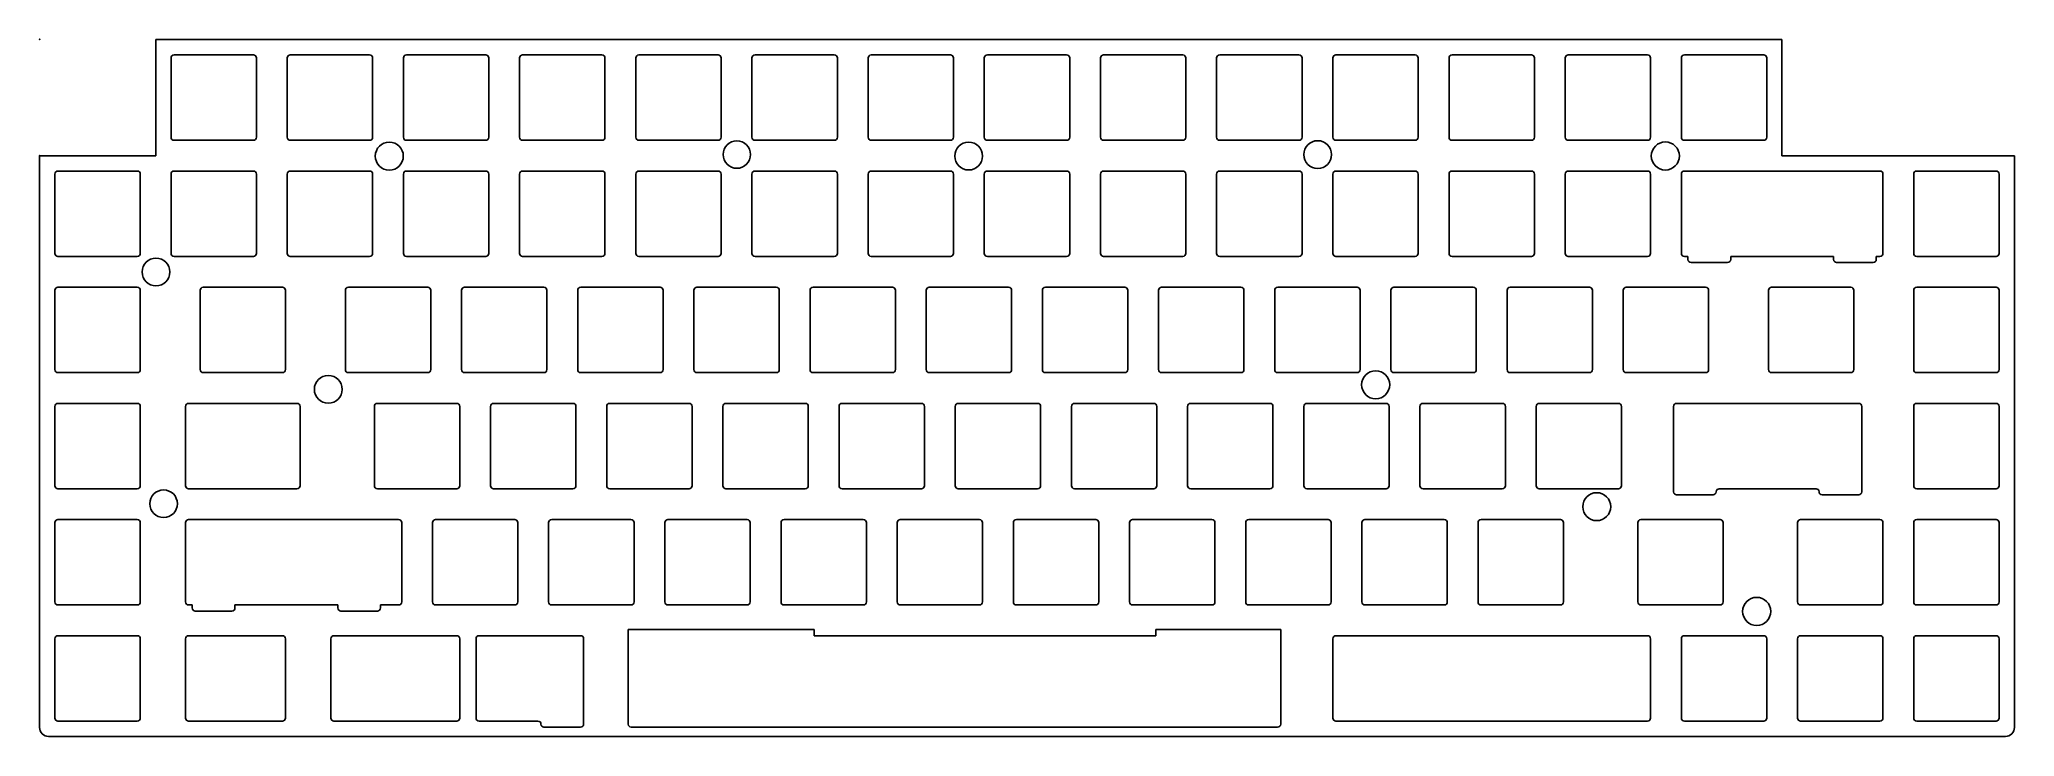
# Model space of a CAD drawing. Header units: centimetres. Extents: x 0 to 32.4, y -11.4 to 0.
import ezdxf

# ---------------------------------------------------------------- set-up
doc = ezdxf.new("R2010")
doc.units = ezdxf.units.CM
doc.header["$MEASUREMENT"] = 0
for name, color, linetype in [('kbplate_with_holes v12_Sketch25', 7, 'Continuous'), ('kbplate_with_holes v12_Sketch26', 7, 'Continuous'), ('kbplate_with_holes v12_Sketch27', 7, 'Continuous'), ('kbplate_with_holes v12_Sketch28', 7, 'Continuous'), ('kbplate_with_holes v12_Sketch29', 7, 'Continuous')]:
    doc.layers.add(name, color=color, linetype=linetype)

msp = doc.modelspace()

# ---------------------------------------------------------------- linework, layer by layer
at = {"layer": 'kbplate_with_holes v12_Sketch25'}
for p, q in [((1.9075, 0, 0.15), (1.9075, -1.9075, 0.15)), ((28.5725, 0, 0.15), (1.9075, 0, 0.15)), ((28.5725, -1.9075, 0.15), (28.5725, 0, 0.15)), ((2.1575, -1.6025, 0.15), (2.1575, -0.3025, 0.15)), ((2.2075, -0.2525, 0.15), (3.5075, -0.2525, 0.15)), ((3.5575, -0.3025, 0.15), (3.5575, -1.6025, 0.15)), ((4.0625, -1.6025, 0.15), (4.0625, -0.3025, 0.15)), ((4.1125, -0.2525, 0.15), (5.4125, -0.2525, 0.15)), ((5.4625, -0.3025, 0.15), (5.4625, -1.6025, 0.15)), ((5.9675, -1.6025, 0.15), (5.9675, -0.3025, 0.15)), ((6.0175, -0.2525, 0.15), (7.3175, -0.2525, 0.15)), ((7.3675, -0.3025, 0.15), (7.3675, -1.6025, 0.15)), ((7.8725, -1.6025, 0.15), (7.8725, -0.3025, 0.15)), ((7.9225, -0.2525, 0.15), (9.2225, -0.2525, 0.15)), ((9.2725, -0.3025, 0.15), (9.2725, -1.6025, 0.15)), ((9.7775, -1.6025, 0.15), (9.7775, -0.3025, 0.15)), ((9.8275, -0.2525, 0.15), (11.1275, -0.2525, 0.15)), ((11.1775, -0.3025, 0.15), (11.1775, -1.6025, 0.15)), ((11.6825, -1.6025, 0.15), (11.6825, -0.3025, 0.15)), ((11.7325, -0.2525, 0.15), (13.0325, -0.2525, 0.15)), ((13.0825, -0.3025, 0.15), (13.0825, -1.6025, 0.15)), ((13.5875, -1.6025, 0.15), (13.5875, -0.3025, 0.15)), ((13.6375, -0.2525, 0.15), (14.9375, -0.2525, 0.15)), ((14.9875, -0.3025, 0.15), (14.9875, -1.6025, 0.15)), ((15.4925, -1.6025, 0.15), (15.4925, -0.3025, 0.15)), ((15.5425, -0.2525, 0.15), (16.8425, -0.2525, 0.15)), ((16.8925, -0.3025, 0.15), (16.8925, -1.6025, 0.15)), ((17.3975, -1.6025, 0.15), (17.3975, -0.3025, 0.15)), ((17.4475, -0.2525, 0.15), (18.7475, -0.2525, 0.15)), ((18.7975, -0.3025, 0.15), (18.7975, -1.6025, 0.15)), ((19.3025, -1.6025, 0.15), (19.3025, -0.3025, 0.15)), ((19.3525, -0.2525, 0.15), (20.6525, -0.2525, 0.15)), ((20.7025, -0.3025, 0.15), (20.7025, -1.6025, 0.15)), ((21.2075, -1.6025, 0.15), (21.2075, -0.3025, 0.15)), ((21.2575, -0.2525, 0.15), (22.5575, -0.2525, 0.15)), ((22.6075, -0.3025, 0.15), (22.6075, -1.6025, 0.15)), ((23.1125, -1.6025, 0.15), (23.1125, -0.3025, 0.15)), ((23.1625, -0.2525, 0.15), (24.4625, -0.2525, 0.15)), ((24.5125, -0.3025, 0.15), (24.5125, -1.6025, 0.15)), ((25.0175, -1.6025, 0.15), (25.0175, -0.3025, 0.15)), ((25.0675, -0.2525, 0.15), (26.3675, -0.2525, 0.15)), ((26.4175, -0.3025, 0.15), (26.4175, -1.6025, 0.15)), ((26.9225, -1.6025, 0.15), (26.9225, -0.3025, 0.15)), ((26.9725, -0.2525, 0.15), (28.2725, -0.2525, 0.15)), ((28.3225, -0.3025, 0.15), (28.3225, -1.6025, 0.15)), ((0, -1.9075, 0.15), (0, -11.28, 0.15)), ((1.9075, -1.9075, 0.15), (0, -1.9075, 0.15)), ((3.5075, -1.6525, 0.15), (2.2075, -1.6525, 0.15)), ((5.4125, -1.6525, 0.15), (4.1125, -1.6525, 0.15)), ((7.3175, -1.6525, 0.15), (6.0175, -1.6525, 0.15)), ((9.2225, -1.6525, 0.15), (7.9225, -1.6525, 0.15)), ((11.1275, -1.6525, 0.15), (9.8275, -1.6525, 0.15)), ((13.0325, -1.6525, 0.15), (11.7325, -1.6525, 0.15)), ((14.9375, -1.6525, 0.15), (13.6375, -1.6525, 0.15)), ((16.8425, -1.6525, 0.15), (15.5425, -1.6525, 0.15)), ((18.7475, -1.6525, 0.15), (17.4475, -1.6525, 0.15)), ((20.6525, -1.6525, 0.15), (19.3525, -1.6525, 0.15)), ((22.5575, -1.6525, 0.15), (21.2575, -1.6525, 0.15)), ((24.4625, -1.6525, 0.15), (23.1625, -1.6525, 0.15)), ((26.3675, -1.6525, 0.15), (25.0675, -1.6525, 0.15)), ((28.2725, -1.6525, 0.15), (26.9725, -1.6525, 0.15)), ((32.385, -1.9075, 0.15), (28.5725, -1.9075, 0.15)), ((32.385, -11.28, 0.15), (32.385, -1.9075, 0.15)), ((0.2525, -3.5075, 0.15), (0.2525, -2.2075, 0.15)), ((0.3025, -2.1575, 0.15), (1.6025, -2.1575, 0.15)), ((1.6525, -2.2075, 0.15), (1.6525, -3.5075, 0.15)), ((2.1575, -3.5075, 0.15), (2.1575, -2.2075, 0.15)), ((2.2075, -2.1575, 0.15), (3.5075, -2.1575, 0.15)), ((3.5575, -2.2075, 0.15), (3.5575, -3.5075, 0.15)), ((4.0625, -3.5075, 0.15), (4.0625, -2.2075, 0.15)), ((4.1125, -2.1575, 0.15), (5.4125, -2.1575, 0.15)), ((5.4625, -2.2075, 0.15), (5.4625, -3.5075, 0.15)), ((5.9675, -3.5075, 0.15), (5.9675, -2.2075, 0.15)), ((6.0175, -2.1575, 0.15), (7.3175, -2.1575, 0.15)), ((7.3675, -2.2075, 0.15), (7.3675, -3.5075, 0.15)), ((7.8725, -3.5075, 0.15), (7.8725, -2.2075, 0.15)), ((7.9225, -2.1575, 0.15), (9.2225, -2.1575, 0.15)), ((9.2725, -2.2075, 0.15), (9.2725, -3.5075, 0.15)), ((9.7775, -3.5075, 0.15), (9.7775, -2.2075, 0.15)), ((9.8275, -2.1575, 0.15), (11.1275, -2.1575, 0.15)), ((11.1775, -2.2075, 0.15), (11.1775, -3.5075, 0.15)), ((11.6825, -3.5075, 0.15), (11.6825, -2.2075, 0.15)), ((11.7325, -2.1575, 0.15), (13.0325, -2.1575, 0.15)), ((13.0825, -2.2075, 0.15), (13.0825, -3.5075, 0.15)), ((13.5875, -3.5075, 0.15), (13.5875, -2.2075, 0.15)), ((13.6375, -2.1575, 0.15), (14.9375, -2.1575, 0.15)), ((14.9875, -2.2075, 0.15), (14.9875, -3.5075, 0.15)), ((15.4925, -3.5075, 0.15), (15.4925, -2.2075, 0.15)), ((15.5425, -2.1575, 0.15), (16.8425, -2.1575, 0.15)), ((16.8925, -2.2075, 0.15), (16.8925, -3.5075, 0.15)), ((17.3975, -3.5075, 0.15), (17.3975, -2.2075, 0.15)), ((17.4475, -2.1575, 0.15), (18.7475, -2.1575, 0.15)), ((18.7975, -2.2075, 0.15), (18.7975, -3.5075, 0.15)), ((19.3025, -3.5075, 0.15), (19.3025, -2.2075, 0.15)), ((19.3525, -2.1575, 0.15), (20.6525, -2.1575, 0.15)), ((20.7025, -2.2075, 0.15), (20.7025, -3.5075, 0.15)), ((21.2075, -3.5075, 0.15), (21.2075, -2.2075, 0.15)), ((21.2575, -2.1575, 0.15), (22.5575, -2.1575, 0.15)), ((22.6075, -2.2075, 0.15), (22.6075, -3.5075, 0.15)), ((23.1125, -3.5075, 0.15), (23.1125, -2.2075, 0.15)), ((23.1625, -2.1575, 0.15), (24.4625, -2.1575, 0.15)), ((24.5125, -2.2075, 0.15), (24.5125, -3.5075, 0.15)), ((25.0175, -3.5075, 0.15), (25.0175, -2.2075, 0.15)), ((25.0675, -2.1575, 0.15), (26.3675, -2.1575, 0.15)), ((26.4175, -2.2075, 0.15), (26.4175, -3.5075, 0.15)), ((26.9225, -3.5075, 0.15), (26.9225, -2.2075, 0.15)), ((26.9725, -2.1575, 0.15), (30.1775, -2.1575, 0.15)), ((30.2275, -2.2075, 0.15), (30.2275, -3.5075, 0.15)), ((30.7325, -3.5075, 0.15), (30.7325, -2.2075, 0.15)), ((30.7825, -2.1575, 0.15), (32.0825, -2.1575, 0.15)), ((32.1325, -2.2075, 0.15), (32.1325, -3.5075, 0.15)), ((1.6025, -3.5575, 0.15), (0.3025, -3.5575, 0.15)), ((3.5075, -3.5575, 0.15), (2.2075, -3.5575, 0.15)), ((5.4125, -3.5575, 0.15), (4.1125, -3.5575, 0.15)), ((7.3175, -3.5575, 0.15), (6.0175, -3.5575, 0.15)), ((9.2225, -3.5575, 0.15), (7.9225, -3.5575, 0.15)), ((11.1275, -3.5575, 0.15), (9.8275, -3.5575, 0.15)), ((13.0325, -3.5575, 0.15), (11.7325, -3.5575, 0.15)), ((14.9375, -3.5575, 0.15), (13.6375, -3.5575, 0.15)), ((16.8425, -3.5575, 0.15), (15.5425, -3.5575, 0.15)), ((18.7475, -3.5575, 0.15), (17.4475, -3.5575, 0.15)), ((20.6525, -3.5575, 0.15), (19.3525, -3.5575, 0.15)), ((22.5575, -3.5575, 0.15), (21.2575, -3.5575, 0.15)), ((24.4625, -3.5575, 0.15), (23.1625, -3.5575, 0.15)), ((26.3675, -3.5575, 0.15), (25.0675, -3.5575, 0.15)), ((27.0312, -3.5575, 0.15), (26.9725, -3.5575, 0.15)), ((27.0312, -3.6075, 0.15), (27.0312, -3.5575, 0.15)), ((27.7312, -3.5575, 0.15), (27.7312, -3.6075, 0.15)), ((29.4188, -3.5575, 0.15), (27.7312, -3.5575, 0.15)), ((29.4188, -3.6075, 0.15), (29.4188, -3.5575, 0.15)), ((30.1188, -3.5575, 0.15), (30.1188, -3.6075, 0.15)), ((30.1775, -3.5575, 0.15), (30.1188, -3.5575, 0.15)), ((32.0825, -3.5575, 0.15), (30.7825, -3.5575, 0.15)), ((27.6812, -3.6575, 0.15), (27.0812, -3.6575, 0.15)), ((30.0688, -3.6575, 0.15), (29.4688, -3.6575, 0.15)), ((0.2525, -5.4125, 0.15), (0.2525, -4.1125, 0.15)), ((0.3025, -4.0625, 0.15), (1.6025, -4.0625, 0.15)), ((1.6525, -4.1125, 0.15), (1.6525, -5.4125, 0.15)), ((2.63375, -5.4125, 0.15), (2.63375, -4.1125, 0.15)), ((2.68375, -4.0625, 0.15), (3.98375, -4.0625, 0.15)), ((4.03375, -4.1125, 0.15), (4.03375, -5.4125, 0.15)), ((5.015, -5.4125, 0.15), (5.015, -4.1125, 0.15)), ((5.065, -4.0625, 0.15), (6.365, -4.0625, 0.15)), ((6.415, -4.1125, 0.15), (6.415, -5.4125, 0.15)), ((6.92, -5.4125, 0.15), (6.92, -4.1125, 0.15)), ((6.97, -4.0625, 0.15), (8.27, -4.0625, 0.15)), ((8.32, -4.1125, 0.15), (8.32, -5.4125, 0.15)), ((8.825, -5.4125, 0.15), (8.825, -4.1125, 0.15)), ((8.875, -4.0625, 0.15), (10.175, -4.0625, 0.15)), ((10.225, -4.1125, 0.15), (10.225, -5.4125, 0.15)), ((10.73, -5.4125, 0.15), (10.73, -4.1125, 0.15)), ((10.78, -4.0625, 0.15), (12.08, -4.0625, 0.15)), ((12.13, -4.1125, 0.15), (12.13, -5.4125, 0.15)), ((12.635, -5.4125, 0.15), (12.635, -4.1125, 0.15)), ((12.685, -4.0625, 0.15), (13.985, -4.0625, 0.15)), ((14.035, -4.1125, 0.15), (14.035, -5.4125, 0.15)), ((14.54, -5.4125, 0.15), (14.54, -4.1125, 0.15)), ((14.59, -4.0625, 0.15), (15.89, -4.0625, 0.15)), ((15.94, -4.1125, 0.15), (15.94, -5.4125, 0.15)), ((16.445, -5.4125, 0.15), (16.445, -4.1125, 0.15)), ((16.495, -4.0625, 0.15), (17.795, -4.0625, 0.15)), ((17.845, -4.1125, 0.15), (17.845, -5.4125, 0.15)), ((18.35, -5.4125, 0.15), (18.35, -4.1125, 0.15)), ((18.4, -4.0625, 0.15), (19.7, -4.0625, 0.15)), ((19.75, -4.1125, 0.15), (19.75, -5.4125, 0.15)), ((20.255, -5.4125, 0.15), (20.255, -4.1125, 0.15)), ((20.305, -4.0625, 0.15), (21.605, -4.0625, 0.15)), ((21.655, -4.1125, 0.15), (21.655, -5.4125, 0.15)), ((22.16, -5.4125, 0.15), (22.16, -4.1125, 0.15)), ((22.21, -4.0625, 0.15), (23.51, -4.0625, 0.15)), ((23.56, -4.1125, 0.15), (23.56, -5.4125, 0.15)), ((24.065, -5.4125, 0.15), (24.065, -4.1125, 0.15)), ((24.115, -4.0625, 0.15), (25.415, -4.0625, 0.15)), ((25.465, -4.1125, 0.15), (25.465, -5.4125, 0.15)), ((25.97, -5.4125, 0.15), (25.97, -4.1125, 0.15)), ((26.02, -4.0625, 0.15), (27.32, -4.0625, 0.15)), ((27.37, -4.1125, 0.15), (27.37, -5.4125, 0.15)), ((28.35125, -5.4125, 0.15), (28.35125, -4.1125, 0.15)), ((28.40125, -4.0625, 0.15), (29.70125, -4.0625, 0.15)), ((29.75125, -4.1125, 0.15), (29.75125, -5.4125, 0.15)), ((30.7325, -5.4125, 0.15), (30.7325, -4.1125, 0.15)), ((30.7825, -4.0625, 0.15), (32.0825, -4.0625, 0.15)), ((32.1325, -4.1125, 0.15), (32.1325, -5.4125, 0.15)), ((1.6025, -5.4625, 0.15), (0.3025, -5.4625, 0.15)), ((3.98375, -5.4625, 0.15), (2.68375, -5.4625, 0.15)), ((6.365, -5.4625, 0.15), (5.065, -5.4625, 0.15)), ((8.27, -5.4625, 0.15), (6.97, -5.4625, 0.15)), ((10.175, -5.4625, 0.15), (8.875, -5.4625, 0.15)), ((12.08, -5.4625, 0.15), (10.78, -5.4625, 0.15)), ((13.985, -5.4625, 0.15), (12.685, -5.4625, 0.15)), ((15.89, -5.4625, 0.15), (14.59, -5.4625, 0.15)), ((17.795, -5.4625, 0.15), (16.495, -5.4625, 0.15)), ((19.7, -5.4625, 0.15), (18.4, -5.4625, 0.15)), ((21.605, -5.4625, 0.15), (20.305, -5.4625, 0.15)), ((23.51, -5.4625, 0.15), (22.21, -5.4625, 0.15)), ((25.415, -5.4625, 0.15), (24.115, -5.4625, 0.15)), ((27.32, -5.4625, 0.15), (26.02, -5.4625, 0.15)), ((29.70125, -5.4625, 0.15), (28.40125, -5.4625, 0.15)), ((32.0825, -5.4625, 0.15), (30.7825, -5.4625, 0.15)), ((0.2525, -7.3175, 0.15), (0.2525, -6.0175, 0.15)), ((0.3025, -5.9675, 0.15), (1.6025, -5.9675, 0.15)), ((1.6525, -6.0175, 0.15), (1.6525, -7.3175, 0.15)), ((2.395625, -7.3175, 0.15), (2.395625, -6.0175, 0.15)), ((2.445625, -5.9675, 0.15), (4.221875, -5.9675, 0.15)), ((4.271875, -6.0175, 0.15), (4.271875, -7.3175, 0.15)), ((5.49125, -7.3175, 0.15), (5.49125, -6.0175, 0.15)), ((5.54125, -5.9675, 0.15), (6.84125, -5.9675, 0.15)), ((6.89125, -6.0175, 0.15), (6.89125, -7.3175, 0.15)), ((7.39625, -7.3175, 0.15), (7.39625, -6.0175, 0.15)), ((7.44625, -5.9675, 0.15), (8.74625, -5.9675, 0.15)), ((8.79625, -6.0175, 0.15), (8.79625, -7.3175, 0.15)), ((9.30125, -7.3175, 0.15), (9.30125, -6.0175, 0.15)), ((9.35125, -5.9675, 0.15), (10.65125, -5.9675, 0.15)), ((10.70125, -6.0175, 0.15), (10.70125, -7.3175, 0.15)), ((11.20625, -7.3175, 0.15), (11.20625, -6.0175, 0.15)), ((11.25625, -5.9675, 0.15), (12.55625, -5.9675, 0.15)), ((12.60625, -6.0175, 0.15), (12.60625, -7.3175, 0.15)), ((13.11125, -7.3175, 0.15), (13.11125, -6.0175, 0.15)), ((13.16125, -5.9675, 0.15), (14.46125, -5.9675, 0.15)), ((14.51125, -6.0175, 0.15), (14.51125, -7.3175, 0.15)), ((15.01625, -7.3175, 0.15), (15.01625, -6.0175, 0.15)), ((15.06625, -5.9675, 0.15), (16.36625, -5.9675, 0.15)), ((16.41625, -6.0175, 0.15), (16.41625, -7.3175, 0.15)), ((16.92125, -7.3175, 0.15), (16.92125, -6.0175, 0.15)), ((16.97125, -5.9675, 0.15), (18.27125, -5.9675, 0.15)), ((18.32125, -6.0175, 0.15), (18.32125, -7.3175, 0.15)), ((18.82625, -7.3175, 0.15), (18.82625, -6.0175, 0.15)), ((18.87625, -5.9675, 0.15), (20.17625, -5.9675, 0.15)), ((20.22625, -6.0175, 0.15), (20.22625, -7.3175, 0.15)), ((20.73125, -7.3175, 0.15), (20.73125, -6.0175, 0.15)), ((20.78125, -5.9675, 0.15), (22.08125, -5.9675, 0.15)), ((22.13125, -6.0175, 0.15), (22.13125, -7.3175, 0.15)), ((22.63625, -7.3175, 0.15), (22.63625, -6.0175, 0.15)), ((22.68625, -5.9675, 0.15), (23.98625, -5.9675, 0.15)), ((24.03625, -6.0175, 0.15), (24.03625, -7.3175, 0.15)), ((24.54125, -7.3175, 0.15), (24.54125, -6.0175, 0.15)), ((24.59125, -5.9675, 0.15), (25.89125, -5.9675, 0.15)), ((25.94125, -6.0175, 0.15), (25.94125, -7.3175, 0.15)), ((26.793075, -7.4175, 0.15), (26.793075, -6.0175, 0.15)), ((26.843075, -5.9675, 0.15), (29.830675, -5.9675, 0.15)), ((29.880675, -6.0175, 0.15), (29.880675, -7.4175, 0.15)), ((30.7325, -7.3175, 0.15), (30.7325, -6.0175, 0.15)), ((30.7825, -5.9675, 0.15), (32.0825, -5.9675, 0.15)), ((32.1325, -6.0175, 0.15), (32.1325, -7.3175, 0.15)), ((1.6025, -7.3675, 0.15), (0.3025, -7.3675, 0.15)), ((4.221875, -7.3675, 0.15), (2.445625, -7.3675, 0.15)), ((6.84125, -7.3675, 0.15), (5.54125, -7.3675, 0.15)), ((8.74625, -7.3675, 0.15), (7.44625, -7.3675, 0.15)), ((10.65125, -7.3675, 0.15), (9.35125, -7.3675, 0.15)), ((12.55625, -7.3675, 0.15), (11.25625, -7.3675, 0.15)), ((14.46125, -7.3675, 0.15), (13.16125, -7.3675, 0.15)), ((16.36625, -7.3675, 0.15), (15.06625, -7.3675, 0.15)), ((18.27125, -7.3675, 0.15), (16.97125, -7.3675, 0.15)), ((20.17625, -7.3675, 0.15), (18.87625, -7.3675, 0.15)), ((22.08125, -7.3675, 0.15), (20.78125, -7.3675, 0.15)), ((23.98625, -7.3675, 0.15), (22.68625, -7.3675, 0.15)), ((25.89125, -7.3675, 0.15), (24.59125, -7.3675, 0.15)), ((29.130675, -7.3675, 0.15), (27.543075, -7.3675, 0.15)), ((32.0825, -7.3675, 0.15), (30.7825, -7.3675, 0.15)), ((27.443075, -7.4675, 0.15), (26.843075, -7.4675, 0.15)), ((29.830675, -7.4675, 0.15), (29.230675, -7.4675, 0.15)), ((0.2525, -9.2225, 0.15), (0.2525, -7.9225, 0.15)), ((0.3025, -7.8725, 0.15), (1.6025, -7.8725, 0.15)), ((1.6525, -7.9225, 0.15), (1.6525, -9.2225, 0.15)), ((2.395625, -9.2225, 0.15), (2.395625, -7.9225, 0.15)), ((2.445625, -7.8725, 0.15), (5.88875, -7.8725, 0.15)), ((5.93875, -7.9225, 0.15), (5.93875, -9.2225, 0.15)), ((6.44375, -9.2225, 0.15), (6.44375, -7.9225, 0.15)), ((6.49375, -7.8725, 0.15), (7.79375, -7.8725, 0.15)), ((7.84375, -7.9225, 0.15), (7.84375, -9.2225, 0.15)), ((8.34875, -9.2225, 0.15), (8.34875, -7.9225, 0.15)), ((8.39875, -7.8725, 0.15), (9.69875, -7.8725, 0.15)), ((9.74875, -7.9225, 0.15), (9.74875, -9.2225, 0.15)), ((10.25375, -9.2225, 0.15), (10.25375, -7.9225, 0.15)), ((10.30375, -7.8725, 0.15), (11.60375, -7.8725, 0.15)), ((11.65375, -7.9225, 0.15), (11.65375, -9.2225, 0.15)), ((12.15875, -9.2225, 0.15), (12.15875, -7.9225, 0.15)), ((12.20875, -7.8725, 0.15), (13.50875, -7.8725, 0.15)), ((13.55875, -7.9225, 0.15), (13.55875, -9.2225, 0.15)), ((14.06375, -9.2225, 0.15), (14.06375, -7.9225, 0.15)), ((14.11375, -7.8725, 0.15), (15.41375, -7.8725, 0.15)), ((15.46375, -7.9225, 0.15), (15.46375, -9.2225, 0.15)), ((15.96875, -9.2225, 0.15), (15.96875, -7.9225, 0.15)), ((16.01875, -7.8725, 0.15), (17.31875, -7.8725, 0.15)), ((17.36875, -7.9225, 0.15), (17.36875, -9.2225, 0.15)), ((17.87375, -9.2225, 0.15), (17.87375, -7.9225, 0.15)), ((17.92375, -7.8725, 0.15), (19.22375, -7.8725, 0.15)), ((19.27375, -7.9225, 0.15), (19.27375, -9.2225, 0.15)), ((19.77875, -9.2225, 0.15), (19.77875, -7.9225, 0.15)), ((19.82875, -7.8725, 0.15), (21.12875, -7.8725, 0.15)), ((21.17875, -7.9225, 0.15), (21.17875, -9.2225, 0.15)), ((21.68375, -9.2225, 0.15), (21.68375, -7.9225, 0.15)), ((21.73375, -7.8725, 0.15), (23.03375, -7.8725, 0.15)), ((23.08375, -7.9225, 0.15), (23.08375, -9.2225, 0.15)), ((23.58875, -9.2225, 0.15), (23.58875, -7.9225, 0.15)), ((23.63875, -7.8725, 0.15), (24.93875, -7.8725, 0.15)), ((24.98875, -7.9225, 0.15), (24.98875, -9.2225, 0.15)), ((26.208125, -9.2225, 0.15), (26.208125, -7.9225, 0.15)), ((26.258125, -7.8725, 0.15), (27.558125, -7.8725, 0.15)), ((27.608125, -7.9225, 0.15), (27.608125, -9.2225, 0.15)), ((28.8275, -9.2225, 0.15), (28.8275, -7.9225, 0.15)), ((28.8775, -7.8725, 0.15), (30.1775, -7.8725, 0.15)), ((30.2275, -7.9225, 0.15), (30.2275, -9.2225, 0.15)), ((30.7325, -9.2225, 0.15), (30.7325, -7.9225, 0.15)), ((30.7825, -7.8725, 0.15), (32.0825, -7.8725, 0.15)), ((32.1325, -7.9225, 0.15), (32.1325, -9.2225, 0.15)), ((1.6025, -9.2725, 0.15), (0.3025, -9.2725, 0.15)), ((2.504325, -9.2725, 0.15), (2.445625, -9.2725, 0.15)), ((2.504325, -9.3225, 0.15), (2.504325, -9.2725, 0.15)), ((3.154325, -9.3725, 0.15), (2.554325, -9.3725, 0.15)), ((4.891925, -9.2725, 0.15), (3.204325, -9.2725, 0.15)), ((3.204325, -9.2725, 0.15), (3.204325, -9.3225, 0.15)), ((4.891925, -9.3225, 0.15), (4.891925, -9.2725, 0.15)), ((5.541925, -9.3725, 0.15), (4.941925, -9.3725, 0.15)), ((5.591925, -9.2725, 0.15), (5.591925, -9.3225, 0.15)), ((5.88875, -9.2725, 0.15), (5.591925, -9.2725, 0.15)), ((7.79375, -9.2725, 0.15), (6.49375, -9.2725, 0.15)), ((9.69875, -9.2725, 0.15), (8.39875, -9.2725, 0.15)), ((11.60375, -9.2725, 0.15), (10.30375, -9.2725, 0.15)), ((13.50875, -9.2725, 0.15), (12.20875, -9.2725, 0.15)), ((15.41375, -9.2725, 0.15), (14.11375, -9.2725, 0.15)), ((17.31875, -9.2725, 0.15), (16.01875, -9.2725, 0.15)), ((19.22375, -9.2725, 0.15), (17.92375, -9.2725, 0.15)), ((21.12875, -9.2725, 0.15), (19.82875, -9.2725, 0.15)), ((23.03375, -9.2725, 0.15), (21.73375, -9.2725, 0.15)), ((24.93875, -9.2725, 0.15), (23.63875, -9.2725, 0.15)), ((27.558125, -9.2725, 0.15), (26.258125, -9.2725, 0.15)), ((30.1775, -9.2725, 0.15), (28.8775, -9.2725, 0.15)), ((32.0825, -9.2725, 0.15), (30.7825, -9.2725, 0.15)), ((9.651875, -11.2275, 0.15), (9.651875, -9.6775, 0.15)), ((9.651875, -9.6775, 0.15), (12.701875, -9.6775, 0.15)), ((12.701875, -9.6775, 0.15), (12.701875, -9.7775, 0.15)), ((18.3025, -9.6775, 0.15), (20.3525, -9.6775, 0.15)), ((18.3025, -9.7775, 0.15), (18.3025, -9.6775, 0.15)), ((20.3525, -9.6775, 0.15), (20.3525, -11.2275, 0.15)), ((0.2525, -11.1275, 0.15), (0.2525, -9.8275, 0.15)), ((0.3025, -9.7775, 0.15), (1.6025, -9.7775, 0.15)), ((1.6525, -9.8275, 0.15), (1.6525, -11.1275, 0.15)), ((2.395625, -11.1275, 0.15), (2.395625, -9.8275, 0.15)), ((2.445625, -9.7775, 0.15), (3.98375, -9.7775, 0.15)), ((4.03375, -9.8275, 0.15), (4.03375, -11.1275, 0.15)), ((4.776875, -11.1275, 0.15), (4.776875, -9.8275, 0.15)), ((4.826875, -9.7775, 0.15), (6.84125, -9.7775, 0.15)), ((6.89125, -9.8275, 0.15), (6.89125, -11.1275, 0.15)), ((7.158125, -11.1275, 0.15), (7.158125, -9.8275, 0.15)), ((7.208125, -9.7775, 0.15), (8.8725, -9.7775, 0.15)), ((8.9225, -9.8275, 0.15), (8.9225, -11.2275, 0.15)), ((12.701875, -9.7775, 0.15), (18.3025, -9.7775, 0.15)), ((21.2075, -11.1275, 0.15), (21.2075, -9.8275, 0.15)), ((21.2575, -9.7775, 0.15), (26.3675, -9.7775, 0.15)), ((26.4175, -9.8275, 0.15), (26.4175, -11.1275, 0.15)), ((26.9225, -11.1275, 0.15), (26.9225, -9.8275, 0.15)), ((26.9725, -9.7775, 0.15), (28.2725, -9.7775, 0.15)), ((28.3225, -9.8275, 0.15), (28.3225, -11.1275, 0.15)), ((28.8275, -11.1275, 0.15), (28.8275, -9.8275, 0.15)), ((28.8775, -9.7775, 0.15), (30.1775, -9.7775, 0.15)), ((30.2275, -9.8275, 0.15), (30.2275, -11.1275, 0.15)), ((30.7325, -11.1275, 0.15), (30.7325, -9.8275, 0.15)), ((30.7825, -9.7775, 0.15), (32.0825, -9.7775, 0.15)), ((32.1325, -9.8275, 0.15), (32.1325, -11.1275, 0.15)), ((1.6025, -11.1775, 0.15), (0.3025, -11.1775, 0.15)), ((3.98375, -11.1775, 0.15), (2.445625, -11.1775, 0.15)), ((6.84125, -11.1775, 0.15), (4.826875, -11.1775, 0.15)), ((8.1725, -11.1775, 0.15), (7.208125, -11.1775, 0.15)), ((8.8725, -11.2775, 0.15), (8.2725, -11.2775, 0.15)), ((10.301875, -11.2775, 0.15), (9.701875, -11.2775, 0.15)), ((20.3025, -11.2775, 0.15), (10.302048, -11.2775, 0.15)), ((26.3675, -11.1775, 0.15), (21.2575, -11.1775, 0.15)), ((28.2725, -11.1775, 0.15), (26.9725, -11.1775, 0.15)), ((30.1775, -11.1775, 0.15), (28.8775, -11.1775, 0.15)), ((32.0825, -11.1775, 0.15), (30.7825, -11.1775, 0.15)), ((0.15, -11.43, 0.15), (32.235, -11.43, 0.15))]:
    msp.add_line(p, q, dxfattribs=at)
for centre, radius in [((5.735598, -1.913012, 0.15), 0.229997), ((11.435001, -1.88675, 0.15), 0.225124), ((15.235001, -1.912, 0.15), 0.227659), ((20.959834, -1.887247, 0.15), 0.227486), ((26.659999, -1.91, 0.15), 0.230217), ((1.909864, -3.812033, 0.15), 0.227623), ((21.909907, -5.661937, 0.15), 0.229998), ((4.735118, -5.737054, 0.15), 0.227711), ((2.035542, -7.612045, 0.15), 0.225353), ((25.535001, -7.661, 0.15), 0.22949), ((28.157856, -9.378808, 0.15), 0.23039), ((28.157856, -9.378808, 0.15), 0.23039)]:
    msp.add_circle(centre, radius, dxfattribs=at)
for centre, radius, start, end in [((2.2075, -0.3025, 0.15), 0.05, 90, 180), ((3.5075, -0.3025, 0.15), 0.05, 0, 90), ((4.1125, -0.3025, 0.15), 0.05, 90, 180), ((5.4125, -0.3025, 0.15), 0.05, 0, 90), ((6.0175, -0.3025, 0.15), 0.05, 90, 180), ((7.3175, -0.3025, 0.15), 0.05, 0, 90), ((7.9225, -0.3025, 0.15), 0.05, 90, 180), ((9.2225, -0.3025, 0.15), 0.05, 0, 90), ((9.8275, -0.3025, 0.15), 0.05, 90, 180), ((11.1275, -0.3025, 0.15), 0.05, 0, 90), ((11.7325, -0.3025, 0.15), 0.05, 90, 180), ((13.0325, -0.3025, 0.15), 0.05, 0, 90), ((13.6375, -0.3025, 0.15), 0.05, 90, 180), ((14.9375, -0.3025, 0.15), 0.05, 0, 90), ((15.5425, -0.3025, 0.15), 0.05, 90, 180), ((16.8425, -0.3025, 0.15), 0.05, 0, 90), ((17.4475, -0.3025, 0.15), 0.05, 90, 180), ((18.7475, -0.3025, 0.15), 0.05, 0, 90), ((19.3525, -0.3025, 0.15), 0.05, 90, 180), ((20.6525, -0.3025, 0.15), 0.05, 0, 90), ((21.2575, -0.3025, 0.15), 0.05, 90, 180), ((22.5575, -0.3025, 0.15), 0.05, 0, 90), ((23.1625, -0.3025, 0.15), 0.05, 90, 180), ((24.4625, -0.3025, 0.15), 0.05, 0, 90), ((25.0675, -0.3025, 0.15), 0.05, 90, 180), ((26.3675, -0.3025, 0.15), 0.05, 0, 90), ((26.9725, -0.3025, 0.15), 0.05, 90, 180), ((28.2725, -0.3025, 0.15), 0.05, 0, 90), ((2.2075, -1.6025, 0.15), 0.05, 180, 270), ((3.5075, -1.6025, 0.15), 0.05, 270, 0), ((4.1125, -1.6025, 0.15), 0.05, 180, 270), ((5.4125, -1.6025, 0.15), 0.05, 270, 0), ((6.0175, -1.6025, 0.15), 0.05, 180, 270), ((7.3175, -1.6025, 0.15), 0.05, 270, 0), ((7.9225, -1.6025, 0.15), 0.05, 180, 270), ((9.2225, -1.6025, 0.15), 0.05, 270, 0), ((9.8275, -1.6025, 0.15), 0.05, 180, 270), ((11.1275, -1.6025, 0.15), 0.05, 270, 0), ((11.7325, -1.6025, 0.15), 0.05, 180, 270), ((13.0325, -1.6025, 0.15), 0.05, 270, 0), ((13.6375, -1.6025, 0.15), 0.05, 180, 270), ((14.9375, -1.6025, 0.15), 0.05, 270, 0), ((15.5425, -1.6025, 0.15), 0.05, 180, 270), ((16.8425, -1.6025, 0.15), 0.05, 270, 0), ((17.4475, -1.6025, 0.15), 0.05, 180, 270), ((18.7475, -1.6025, 0.15), 0.05, 270, 0), ((19.3525, -1.6025, 0.15), 0.05, 180, 270), ((20.6525, -1.6025, 0.15), 0.05, 270, 0), ((21.2575, -1.6025, 0.15), 0.05, 180, 270), ((22.5575, -1.6025, 0.15), 0.05, 270, 0), ((23.1625, -1.6025, 0.15), 0.05, 180, 270), ((24.4625, -1.6025, 0.15), 0.05, 270, 0), ((25.0675, -1.6025, 0.15), 0.05, 180, 270), ((26.3675, -1.6025, 0.15), 0.05, 270, 0), ((26.9725, -1.6025, 0.15), 0.05, 180, 270), ((28.2725, -1.6025, 0.15), 0.05, 270, 0), ((0.3025, -2.2075, 0.15), 0.05, 90, 180), ((1.6025, -2.2075, 0.15), 0.05, 0, 90), ((2.2075, -2.2075, 0.15), 0.05, 90, 180), ((3.5075, -2.2075, 0.15), 0.05, 0, 90), ((4.1125, -2.2075, 0.15), 0.05, 90, 180), ((5.4125, -2.2075, 0.15), 0.05, 0, 90), ((6.0175, -2.2075, 0.15), 0.05, 90, 180), ((7.3175, -2.2075, 0.15), 0.05, 0, 90), ((7.9225, -2.2075, 0.15), 0.05, 90, 180), ((9.2225, -2.2075, 0.15), 0.05, 0, 90), ((9.8275, -2.2075, 0.15), 0.05, 90, 180), ((11.1275, -2.2075, 0.15), 0.05, 0, 90), ((11.7325, -2.2075, 0.15), 0.05, 90, 180), ((13.0325, -2.2075, 0.15), 0.05, 0, 90), ((13.6375, -2.2075, 0.15), 0.05, 90, 180), ((14.9375, -2.2075, 0.15), 0.05, 0, 90), ((15.5425, -2.2075, 0.15), 0.05, 90, 180), ((16.8425, -2.2075, 0.15), 0.05, 0, 90), ((17.4475, -2.2075, 0.15), 0.05, 90, 180), ((18.7475, -2.2075, 0.15), 0.05, 0, 90), ((19.3525, -2.2075, 0.15), 0.05, 90, 180), ((20.6525, -2.2075, 0.15), 0.05, 0, 90), ((21.2575, -2.2075, 0.15), 0.05, 90, 180), ((22.5575, -2.2075, 0.15), 0.05, 0, 90), ((23.1625, -2.2075, 0.15), 0.05, 90, 180), ((24.4625, -2.2075, 0.15), 0.05, 0, 90), ((25.0675, -2.2075, 0.15), 0.05, 90, 180), ((26.3675, -2.2075, 0.15), 0.05, 0, 90), ((26.9725, -2.2075, 0.15), 0.05, 90, 180), ((30.1775, -2.2075, 0.15), 0.05, 0, 90), ((30.7825, -2.2075, 0.15), 0.05, 90, 180), ((32.0825, -2.2075, 0.15), 0.05, 0, 90), ((0.3025, -3.5075, 0.15), 0.05, 180, 270), ((1.6025, -3.5075, 0.15), 0.05, 270, 0), ((2.2075, -3.5075, 0.15), 0.05, 180, 270), ((3.5075, -3.5075, 0.15), 0.05, 270, 0), ((4.1125, -3.5075, 0.15), 0.05, 180, 270), ((5.4125, -3.5075, 0.15), 0.05, 270, 0), ((6.0175, -3.5075, 0.15), 0.05, 180, 270), ((7.3175, -3.5075, 0.15), 0.05, 270, 0), ((7.9225, -3.5075, 0.15), 0.05, 180, 270), ((9.2225, -3.5075, 0.15), 0.05, 270, 0), ((9.8275, -3.5075, 0.15), 0.05, 180, 270), ((11.1275, -3.5075, 0.15), 0.05, 270, 0), ((11.7325, -3.5075, 0.15), 0.05, 180, 270), ((13.0325, -3.5075, 0.15), 0.05, 270, 0), ((13.6375, -3.5075, 0.15), 0.05, 180, 270), ((14.9375, -3.5075, 0.15), 0.05, 270, 0), ((15.5425, -3.5075, 0.15), 0.05, 180, 270), ((16.8425, -3.5075, 0.15), 0.05, 270, 0), ((17.4475, -3.5075, 0.15), 0.05, 180, 270), ((18.7475, -3.5075, 0.15), 0.05, 270, 0), ((19.3525, -3.5075, 0.15), 0.05, 180, 270), ((20.6525, -3.5075, 0.15), 0.05, 270, 0), ((21.2575, -3.5075, 0.15), 0.05, 180, 270), ((22.5575, -3.5075, 0.15), 0.05, 270, 0), ((23.1625, -3.5075, 0.15), 0.05, 180, 270), ((24.4625, -3.5075, 0.15), 0.05, 270, 0), ((25.0675, -3.5075, 0.15), 0.05, 180, 270), ((26.3675, -3.5075, 0.15), 0.05, 270, 0), ((26.9725, -3.5075, 0.15), 0.05, 180, 270), ((30.1775, -3.5075, 0.15), 0.05, 270, 0), ((30.7825, -3.5075, 0.15), 0.05, 180, 270), ((32.0825, -3.5075, 0.15), 0.05, 270, 0), ((27.0812, -3.6075, 0.15), 0.05, 180, 270), ((27.6812, -3.6075, 0.15), 0.05, 270, 0), ((29.4688, -3.6075, 0.15), 0.05, 180, 270), ((30.0688, -3.6075, 0.15), 0.05, 270, 0), ((0.3025, -4.1125, 0.15), 0.05, 90, 180), ((1.6025, -4.1125, 0.15), 0.05, 0, 90), ((2.68375, -4.1125, 0.15), 0.05, 90, 180), ((3.98375, -4.1125, 0.15), 0.05, 0, 90), ((5.065, -4.1125, 0.15), 0.05, 90, 180), ((6.365, -4.1125, 0.15), 0.05, 0, 90), ((6.97, -4.1125, 0.15), 0.05, 90, 180), ((8.27, -4.1125, 0.15), 0.05, 0, 90), ((8.875, -4.1125, 0.15), 0.05, 90, 180), ((10.175, -4.1125, 0.15), 0.05, 0, 90), ((10.78, -4.1125, 0.15), 0.05, 90, 180), ((12.08, -4.1125, 0.15), 0.05, 0, 90), ((12.685, -4.1125, 0.15), 0.05, 90, 180), ((13.985, -4.1125, 0.15), 0.05, 0, 90), ((14.59, -4.1125, 0.15), 0.05, 90, 180), ((15.89, -4.1125, 0.15), 0.05, 0, 90), ((16.495, -4.1125, 0.15), 0.05, 90, 180), ((17.795, -4.1125, 0.15), 0.05, 0, 90), ((18.4, -4.1125, 0.15), 0.05, 90, 180), ((19.7, -4.1125, 0.15), 0.05, 0, 90), ((20.305, -4.1125, 0.15), 0.05, 90, 180), ((21.605, -4.1125, 0.15), 0.05, 0, 90), ((22.21, -4.1125, 0.15), 0.05, 90, 180), ((23.51, -4.1125, 0.15), 0.05, 0, 90), ((24.115, -4.1125, 0.15), 0.05, 90, 180), ((25.415, -4.1125, 0.15), 0.05, 0, 90), ((26.02, -4.1125, 0.15), 0.05, 90, 180), ((27.32, -4.1125, 0.15), 0.05, 0, 90), ((28.40125, -4.1125, 0.15), 0.05, 90, 180), ((29.70125, -4.1125, 0.15), 0.05, 0, 90), ((30.7825, -4.1125, 0.15), 0.05, 90, 180), ((32.0825, -4.1125, 0.15), 0.05, 0, 90), ((0.3025, -5.4125, 0.15), 0.05, 180, 270), ((1.6025, -5.4125, 0.15), 0.05, 270, 0), ((2.68375, -5.4125, 0.15), 0.05, 180, 270), ((3.98375, -5.4125, 0.15), 0.05, 270, 0), ((5.065, -5.4125, 0.15), 0.05, 180, 270), ((6.365, -5.4125, 0.15), 0.05, 270, 0), ((6.97, -5.4125, 0.15), 0.05, 180, 270), ((8.27, -5.4125, 0.15), 0.05, 270, 0), ((8.875, -5.4125, 0.15), 0.05, 180, 270), ((10.175, -5.4125, 0.15), 0.05, 270, 0), ((10.78, -5.4125, 0.15), 0.05, 180, 270), ((12.08, -5.4125, 0.15), 0.05, 270, 0), ((12.685, -5.4125, 0.15), 0.05, 180, 270), ((13.985, -5.4125, 0.15), 0.05, 270, 0), ((14.59, -5.4125, 0.15), 0.05, 180, 270), ((15.89, -5.4125, 0.15), 0.05, 270, 0), ((16.495, -5.4125, 0.15), 0.05, 180, 270), ((17.795, -5.4125, 0.15), 0.05, 270, 0), ((18.4, -5.4125, 0.15), 0.05, 180, 270), ((19.7, -5.4125, 0.15), 0.05, 270, 0), ((20.305, -5.4125, 0.15), 0.05, 180, 270), ((21.605, -5.4125, 0.15), 0.05, 270, 0), ((22.21, -5.4125, 0.15), 0.05, 180, 270), ((23.51, -5.4125, 0.15), 0.05, 270, 0), ((24.115, -5.4125, 0.15), 0.05, 180, 270), ((25.415, -5.4125, 0.15), 0.05, 270, 0), ((26.02, -5.4125, 0.15), 0.05, 180, 270), ((27.32, -5.4125, 0.15), 0.05, 270, 0), ((28.40125, -5.4125, 0.15), 0.05, 180, 270), ((29.70125, -5.4125, 0.15), 0.05, 270, 0), ((30.7825, -5.4125, 0.15), 0.05, 180, 270), ((32.0825, -5.4125, 0.15), 0.05, 270, 0), ((0.3025, -6.0175, 0.15), 0.05, 90, 180), ((1.6025, -6.0175, 0.15), 0.05, 0, 90), ((2.445625, -6.0175, 0.15), 0.05, 90, 180), ((4.221875, -6.0175, 0.15), 0.05, 0, 90), ((5.54125, -6.0175, 0.15), 0.05, 90, 180), ((6.84125, -6.0175, 0.15), 0.05, 0, 90), ((7.44625, -6.0175, 0.15), 0.05, 90, 180), ((8.74625, -6.0175, 0.15), 0.05, 0, 90), ((9.35125, -6.0175, 0.15), 0.05, 90, 180), ((10.65125, -6.0175, 0.15), 0.05, 0, 90), ((11.25625, -6.0175, 0.15), 0.05, 90, 180), ((12.55625, -6.0175, 0.15), 0.05, 0, 90), ((13.16125, -6.0175, 0.15), 0.05, 90, 180), ((14.46125, -6.0175, 0.15), 0.05, 0, 90), ((15.06625, -6.0175, 0.15), 0.05, 90, 180), ((16.36625, -6.0175, 0.15), 0.05, 0, 90), ((16.97125, -6.0175, 0.15), 0.05, 90, 180), ((18.27125, -6.0175, 0.15), 0.05, 0, 90), ((18.87625, -6.0175, 0.15), 0.05, 90, 180), ((20.17625, -6.0175, 0.15), 0.05, 0, 90), ((20.78125, -6.0175, 0.15), 0.05, 90, 180), ((22.08125, -6.0175, 0.15), 0.05, 0, 90), ((22.68625, -6.0175, 0.15), 0.05, 90, 180), ((23.98625, -6.0175, 0.15), 0.05, 0, 90), ((24.59125, -6.0175, 0.15), 0.05, 90, 180), ((25.89125, -6.0175, 0.15), 0.05, 0, 90), ((26.843075, -6.0175, 0.15), 0.05, 90, 180), ((29.830675, -6.0175, 0.15), 0.05, 0, 90), ((30.7825, -6.0175, 0.15), 0.05, 90, 180), ((32.0825, -6.0175, 0.15), 0.05, 0, 90), ((0.3025, -7.3175, 0.15), 0.05, 180, 270), ((1.6025, -7.3175, 0.15), 0.05, 270, 0), ((2.445625, -7.3175, 0.15), 0.05, 180, 270), ((4.221875, -7.3175, 0.15), 0.05, 270, 0), ((5.54125, -7.3175, 0.15), 0.05, 180, 270), ((6.84125, -7.3175, 0.15), 0.05, 270, 0), ((7.44625, -7.3175, 0.15), 0.05, 180, 270), ((8.74625, -7.3175, 0.15), 0.05, 270, 0), ((9.35125, -7.3175, 0.15), 0.05, 180, 270), ((10.65125, -7.3175, 0.15), 0.05, 270, 0), ((11.25625, -7.3175, 0.15), 0.05, 180, 270), ((12.55625, -7.3175, 0.15), 0.05, 270, 0), ((13.16125, -7.3175, 0.15), 0.05, 180, 270), ((14.46125, -7.3175, 0.15), 0.05, 270, 0), ((15.06625, -7.3175, 0.15), 0.05, 180, 270), ((16.36625, -7.3175, 0.15), 0.05, 270, 0), ((16.97125, -7.3175, 0.15), 0.05, 180, 270), ((18.27125, -7.3175, 0.15), 0.05, 270, 0), ((18.87625, -7.3175, 0.15), 0.05, 180, 270), ((20.17625, -7.3175, 0.15), 0.05, 270, 0), ((20.78125, -7.3175, 0.15), 0.05, 180, 270), ((22.08125, -7.3175, 0.15), 0.05, 270, 0), ((22.68625, -7.3175, 0.15), 0.05, 180, 270), ((23.98625, -7.3175, 0.15), 0.05, 270, 0), ((24.59125, -7.3175, 0.15), 0.05, 180, 270), ((25.89125, -7.3175, 0.15), 0.05, 270, 0), ((26.843075, -7.4175, 0.15), 0.05, 180, 270), ((27.443075, -7.4175, 0.15), 0.05, 270, 0), ((27.543075, -7.4175, 0.15), 0.05, 90, 180), ((29.130675, -7.4175, 0.15), 0.05, 360, 90), ((29.230675, -7.4175, 0.15), 0.05, 180, 270), ((29.830675, -7.4175, 0.15), 0.05, 270, 0), ((30.7825, -7.3175, 0.15), 0.05, 180, 270), ((32.0825, -7.3175, 0.15), 0.05, 270, 0), ((0.3025, -7.9225, 0.15), 0.05, 90, 180), ((1.6025, -7.9225, 0.15), 0.05, 0, 90), ((2.445625, -7.9225, 0.15), 0.05, 90, 180), ((5.88875, -7.9225, 0.15), 0.05, 0, 90), ((6.49375, -7.9225, 0.15), 0.05, 90, 180), ((7.79375, -7.9225, 0.15), 0.05, 0, 90), ((8.39875, -7.9225, 0.15), 0.05, 90, 180), ((9.69875, -7.9225, 0.15), 0.05, 0, 90), ((10.30375, -7.9225, 0.15), 0.05, 90, 180), ((11.60375, -7.9225, 0.15), 0.05, 0, 90), ((12.20875, -7.9225, 0.15), 0.05, 90, 180), ((13.50875, -7.9225, 0.15), 0.05, 0, 90), ((14.11375, -7.9225, 0.15), 0.05, 90, 180), ((15.41375, -7.9225, 0.15), 0.05, 0, 90), ((16.01875, -7.9225, 0.15), 0.05, 90, 180), ((17.31875, -7.9225, 0.15), 0.05, 0, 90), ((17.92375, -7.9225, 0.15), 0.05, 90, 180), ((19.22375, -7.9225, 0.15), 0.05, 0, 90), ((19.82875, -7.9225, 0.15), 0.05, 90, 180), ((21.12875, -7.9225, 0.15), 0.05, 0, 90), ((21.73375, -7.9225, 0.15), 0.05, 90, 180), ((23.03375, -7.9225, 0.15), 0.05, 0, 90), ((23.63875, -7.9225, 0.15), 0.05, 90, 180), ((24.93875, -7.9225, 0.15), 0.05, 0, 90), ((26.258125, -7.9225, 0.15), 0.05, 90, 180), ((27.558125, -7.9225, 0.15), 0.05, 0, 90), ((28.8775, -7.9225, 0.15), 0.05, 90, 180), ((30.1775, -7.9225, 0.15), 0.05, 0, 90), ((30.7825, -7.9225, 0.15), 0.05, 90, 180), ((32.0825, -7.9225, 0.15), 0.05, 0, 90), ((0.3025, -9.2225, 0.15), 0.05, 180, 270), ((1.6025, -9.2225, 0.15), 0.05, 270, 0), ((2.445625, -9.2225, 0.15), 0.05, 180, 270), ((2.554325, -9.3225, 0.15), 0.05, 180, 270), ((3.154325, -9.3225, 0.15), 0.05, 270, 0), ((4.941925, -9.3225, 0.15), 0.05, 180, 270), ((5.541925, -9.3225, 0.15), 0.05, 270, 0), ((5.88875, -9.2225, 0.15), 0.05, 270, 0), ((6.49375, -9.2225, 0.15), 0.05, 180, 270), ((7.79375, -9.2225, 0.15), 0.05, 270, 0), ((8.39875, -9.2225, 0.15), 0.05, 180, 270), ((9.69875, -9.2225, 0.15), 0.05, 270, 0), ((10.30375, -9.2225, 0.15), 0.05, 180, 270), ((11.60375, -9.2225, 0.15), 0.05, 270, 0), ((12.20875, -9.2225, 0.15), 0.05, 180, 270), ((13.50875, -9.2225, 0.15), 0.05, 270, 0), ((14.11375, -9.2225, 0.15), 0.05, 180, 270), ((15.41375, -9.2225, 0.15), 0.05, 270, 0), ((16.01875, -9.2225, 0.15), 0.05, 180, 270), ((17.31875, -9.2225, 0.15), 0.05, 270, 0), ((17.92375, -9.2225, 0.15), 0.05, 180, 270), ((19.22375, -9.2225, 0.15), 0.05, 270, 0), ((19.82875, -9.2225, 0.15), 0.05, 180, 270), ((21.12875, -9.2225, 0.15), 0.05, 270, 0), ((21.73375, -9.2225, 0.15), 0.05, 180, 270), ((23.03375, -9.2225, 0.15), 0.05, 270, 0), ((23.63875, -9.2225, 0.15), 0.05, 180, 270), ((24.93875, -9.2225, 0.15), 0.05, 270, 0), ((26.258125, -9.2225, 0.15), 0.05, 180, 270), ((27.558125, -9.2225, 0.15), 0.05, 270, 0), ((28.8775, -9.2225, 0.15), 0.05, 180, 270), ((30.1775, -9.2225, 0.15), 0.05, 270, 0), ((30.7825, -9.2225, 0.15), 0.05, 180, 270), ((32.0825, -9.2225, 0.15), 0.05, 270, 0), ((0.3025, -9.8275, 0.15), 0.05, 90, 180), ((1.6025, -9.8275, 0.15), 0.05, 0, 90), ((2.445625, -9.8275, 0.15), 0.05, 90, 180), ((3.98375, -9.8275, 0.15), 0.05, 0, 90), ((4.826875, -9.8275, 0.15), 0.05, 90, 180), ((6.84125, -9.8275, 0.15), 0.05, 0, 90), ((7.208125, -9.8275, 0.15), 0.05, 90, 180), ((8.8725, -9.8275, 0.15), 0.05, 0, 90), ((21.2575, -9.8275, 0.15), 0.05, 90, 180), ((26.3675, -9.8275, 0.15), 0.05, 0, 90), ((26.9725, -9.8275, 0.15), 0.05, 90, 180), ((28.2725, -9.8275, 0.15), 0.05, 0, 90), ((28.8775, -9.8275, 0.15), 0.05, 90, 180), ((30.1775, -9.8275, 0.15), 0.05, 0, 90), ((30.7825, -9.8275, 0.15), 0.05, 90, 180), ((32.0825, -9.8275, 0.15), 0.05, 0, 90), ((0.15, -11.28, 0.15), 0.15, 180, 270), ((0.3025, -11.1275, 0.15), 0.05, 180, 270), ((1.6025, -11.1275, 0.15), 0.05, 270, 0), ((2.445625, -11.1275, 0.15), 0.05, 180, 270), ((3.98375, -11.1275, 0.15), 0.05, 270, 0), ((4.826875, -11.1275, 0.15), 0.05, 180, 270), ((6.84125, -11.1275, 0.15), 0.05, 270, 0), ((7.208125, -11.1275, 0.15), 0.05, 180, 270), ((8.1725, -11.2275, 0.15), 0.05, 0, 90), ((8.2725, -11.2275, 0.15), 0.05, 180, 270), ((8.8725, -11.2275, 0.15), 0.05, 270, 0), ((9.701875, -11.2275, 0.15), 0.05, 180, 270), ((20.3025, -11.2275, 0.15), 0.05, 270, 0), ((21.2575, -11.1275, 0.15), 0.05, 180, 270), ((26.3675, -11.1275, 0.15), 0.05, 270, 0), ((26.9725, -11.1275, 0.15), 0.05, 180, 270), ((28.2725, -11.1275, 0.15), 0.05, 270, 0), ((28.8775, -11.1275, 0.15), 0.05, 180, 270), ((30.1775, -11.1275, 0.15), 0.05, 270, 0), ((30.7825, -11.1275, 0.15), 0.05, 180, 270), ((32.0825, -11.1275, 0.15), 0.05, 270, 0), ((32.235, -11.28, 0.15), 0.15, 270, 0)]:
    msp.add_arc(centre, radius, start, end, dxfattribs=at)
msp.add_point((0, 0, 0.15), dxfattribs=at)
at = {"layer": 'kbplate_with_holes v12_Sketch26'}
for p, q in [((28.5725, -1.9075, 0.15), (32.385, -1.9075, 0.15)), ((32.385, -1.9075), (28.5725, -1.9075)), ((28.5725, -1.9075), (28.5725, -1.9075, 0.15)), ((32.385, -1.9075, 0.15), (32.1, -1.9075, 0.15)), ((32.1, -1.9075), (32.385, -1.9075)), ((32.1, -1.9075, 0.15), (32.1, -1.9075)), ((32.385, -1.9075), (32.385, -1.9075, 0.15)), ((32.385, -1.9075, 0.15), (32.385, -1.9075))]:
    msp.add_line(p, q, dxfattribs=at)
msp.add_point((0, -1.9075), dxfattribs=at)
at = {"layer": 'kbplate_with_holes v12_Sketch27'}
for p, q in [((28.5725, -1.9075), (28.5725, 0)), ((28.5725, 0), (28.5725, 0, 0.15)), ((28.5725, 0, 0.15), (28.5725, -0.2, 0.15)), ((28.5725, 0, 0.15), (28.5725, -1.9075, 0.15)), ((28.5725, -0.2), (28.5725, 0)), ((28.5725, 0), (28.5725, 0, 0.15)), ((28.5725, -0.2, 0.15), (28.5725, -0.2)), ((28.5725, -1.9075, 0.15), (28.5725, -1.9075))]:
    msp.add_line(p, q, dxfattribs=at)
at = {"layer": 'kbplate_with_holes v12_Sketch28'}
for p, q in [((1.9075, -1.9075, 0.15), (1.9075, 0, 0.15)), ((1.9075, 0), (1.9075, -1.9075)), ((1.9075, 0, 0.15), (1.9075, -0.2, 0.15)), ((1.9075, -0.2), (1.9075, 0)), ((1.9075, 0, 0.15), (1.9075, 0)), ((1.9075, 0), (1.9075, 0, 0.15)), ((1.9075, -0.2, 0.15), (1.9075, -0.2)), ((1.9075, -1.9075), (1.9075, -1.9075, 0.15))]:
    msp.add_line(p, q, dxfattribs=at)
at = {"layer": 'kbplate_with_holes v12_Sketch29'}
for p, q in [((0, -1.9075), (0, -1.9075, 0.15)), ((0, -1.9075), (0, -1.9075, 0.15)), ((0.2, -1.9075), (0, -1.9075)), ((1.9075, -1.9075), (0, -1.9075)), ((0, -1.9075, 0.15), (1.9075, -1.9075, 0.15)), ((0, -1.9075, 0.15), (0.2, -1.9075, 0.15)), ((0.2, -1.9075, 0.15), (0.2, -1.9075)), ((1.9075, -1.9075, 0.15), (1.9075, -1.9075))]:
    msp.add_line(p, q, dxfattribs=at)

doc.saveas('drawing.dxf')
